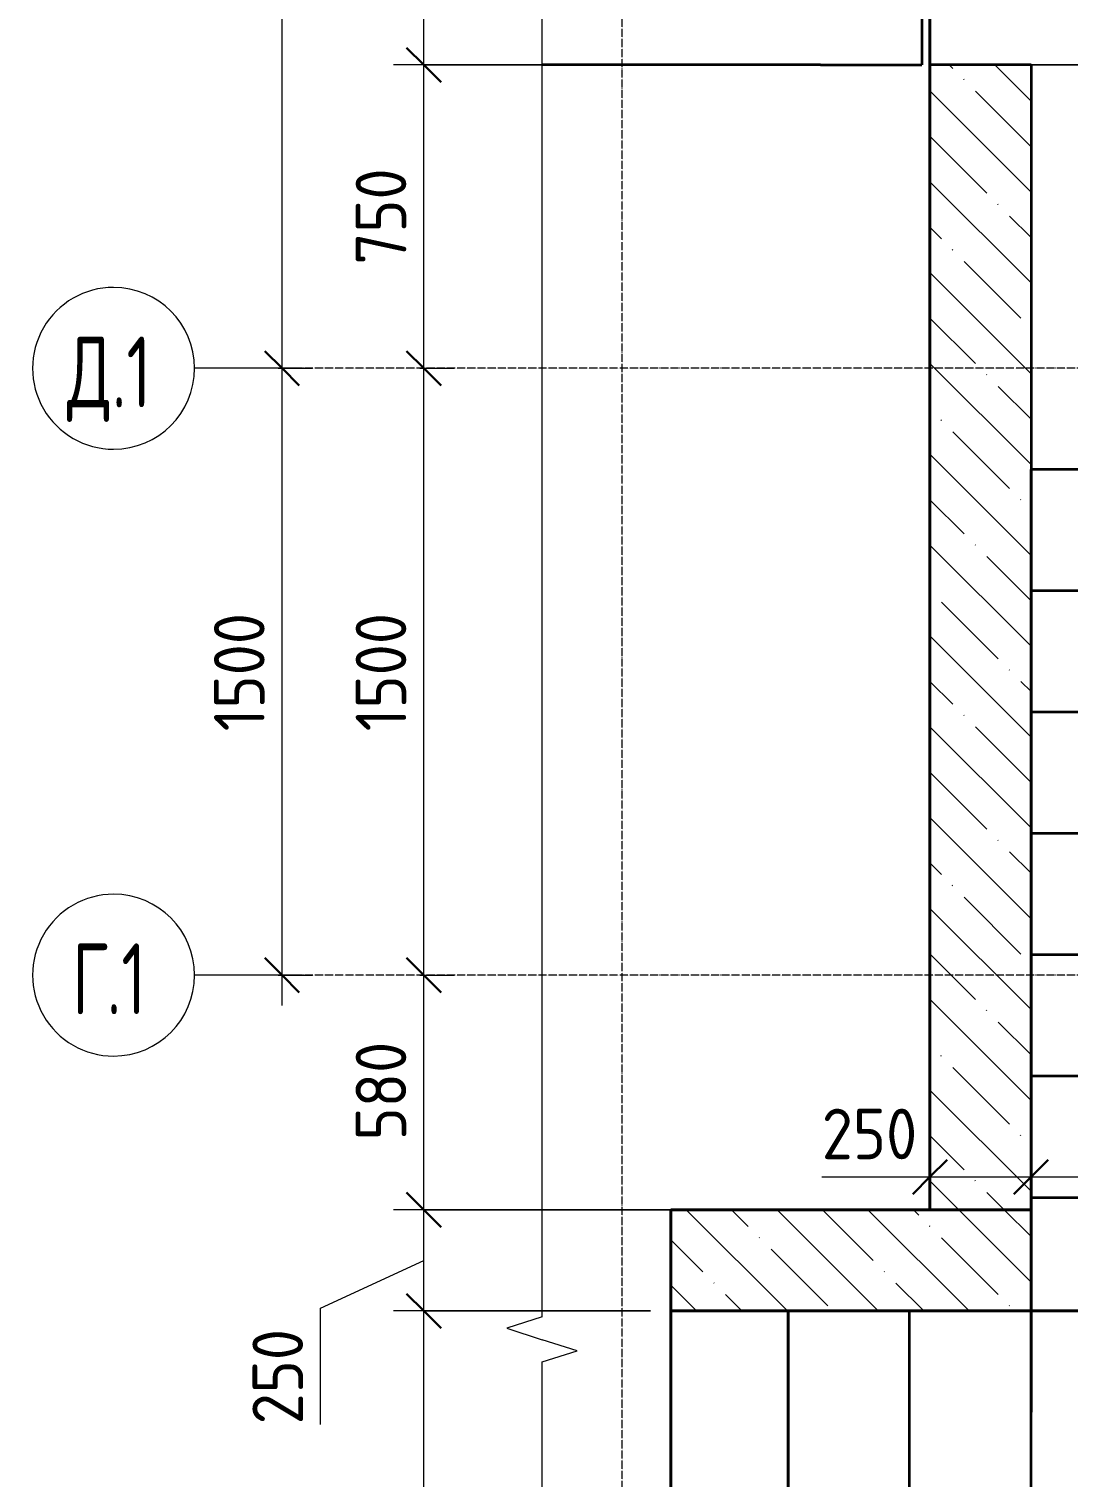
# Model space of a CAD drawing. Header units: millimetres. Extents: x 539 to 57753, y -5039 to 49726.
# Drawn here: x 1535 to 4101, y 42654 to 46234 of the extents above; entities that cross this region are included whole.
import ezdxf

# ---------------------------------------------------------------- set-up
doc = ezdxf.new("R2010")
doc.units = ezdxf.units.MM
doc.linetypes.add('01 Штриховая _2 мм_', pattern=[3, 2, -1])
doc.linetypes.add('02 Штрихпунктирная _20 мм_', pattern=[25, 20, -2.5, 0, -2.5])
for name, color, linetype, lineweight in [('AA_Dim', 7, 'Continuous', 9), ('AA_Dim-50', 7, 'Continuous', 9), ('AA_Oformlenie', 7, 'Continuous', 9), ('AA_Vinoska', 7, 'Continuous', 9), ('AF_Element', 7, 'Continuous', 20), ('AF_Element_Грунт', 253, 'Continuous', 20), ('AF_Lestnica', 7, '01 Штриховая _2 мм_', 9), ('AF_Perekritie_Гидроизоляция', 253, 'Continuous', 20), ('AF_Perekritie_Опалубка', 253, 'Continuous', 20), ('AF_Stena_Гидроизоляция', 253, 'Continuous', 20), ('AF_Stena_Опалубка', 253, 'Continuous', 20), ('KR_Fundament', 7, 'Continuous', 20), ('Оси', 7, 'Continuous', 9)]:
    doc.layers.add(name, color=color, linetype=linetype, lineweight=lineweight)
doc.styles.add('ISOCPEUR', font='isocpeur.ttf', dxfattribs={"width": 0.7, "height": 175})
doc.styles.add('ISOCPEUR_3', font='isocpeur.ttf', dxfattribs={"width": 0.9, "height": 125})
doc.dimstyles.new('00_Точн_3_знака__прозр_', dxfattribs={"dimscale": 304.8, "dimtxt": 124.497647, "dimasz": 0.278871, "dimexe": 0.246063, "dimexo": 0.164042, "dimgap": 0.016404, "dimtad": 1, "dimdec": 3, "dimrnd": 0.001, "dimdsep": 46, "dimtxsty": 'ISOCPEUR_3', "dimblk1": 'OBLIQUE', "dimblk2": 'OBLIQUE', "dimsah": 1, "dimcen": 0.09, "dimdle": 0.246063, "dimazin": 0, "dimtfac": 1, "dimtdec": 4, "dimtix": 1, "dimtmove": 1, "dimatfit": 3, "dimfxl": 1, "dimtvp": 1, "dimtolj": 1, "dimtzin": 0, "dimlwd": 18, "dimlwe": 18, "dimarcsym": 2})
doc.dimstyles.new('00_Точн_3_знака__прозр__1', dxfattribs={"dimscale": 304.8, "dimtxt": 124.497647, "dimasz": 0.278871, "dimexe": 0.246063, "dimexo": 0.164042, "dimgap": 0.016404, "dimtad": 1, "dimdec": 3, "dimrnd": 0.001, "dimdsep": 46, "dimtxsty": 'ISOCPEUR_3', "dimblk1": 'OBLIQUE', "dimblk2": 'OBLIQUE', "dimsah": 1, "dimcen": 0.09, "dimdle": 0.246063, "dimazin": 0, "dimtfac": 1, "dimtdec": 4, "dimtix": 1, "dimtmove": 0, "dimatfit": 3, "dimfxl": 1, "dimtvp": 1, "dimtolj": 1, "dimtzin": 0, "dimlwd": 18, "dimlwe": 18, "dimarcsym": 2})
doc.dimstyles.new('05_Округл_1мм__прозр_', dxfattribs={"dimscale": 304.8, "dimtxt": 124.497647, "dimasz": 0.278871, "dimexe": 0.246063, "dimexo": 0.164042, "dimgap": 0.016404, "dimtad": 1, "dimdec": 0, "dimdsep": 46, "dimtxsty": 'ISOCPEUR_3', "dimblk1": 'OBLIQUE', "dimblk2": 'OBLIQUE', "dimsah": 1, "dimcen": 0.09, "dimdle": 0.246063, "dimazin": 0, "dimtfac": 1, "dimtdec": 4, "dimtix": 1, "dimtmove": 1, "dimatfit": 3, "dimfxl": 1, "dimtvp": 1, "dimtolj": 1, "dimtzin": 0, "dimlwd": 18, "dimlwe": 18, "dimarcsym": 2})
doc.dimstyles.new('05_Округл_1мм__прозр__1', dxfattribs={"dimscale": 304.8, "dimtxt": 124.497647, "dimasz": 0.278871, "dimexe": 0.246063, "dimexo": 0.164042, "dimgap": 0.016404, "dimtad": 1, "dimdec": 0, "dimdsep": 46, "dimtxsty": 'ISOCPEUR_3', "dimblk1": 'OBLIQUE', "dimblk2": 'OBLIQUE', "dimsah": 1, "dimcen": 0.09, "dimdle": 0.246063, "dimazin": 0, "dimtfac": 1, "dimtdec": 4, "dimtix": 1, "dimtmove": 0, "dimatfit": 3, "dimfxl": 1, "dimtvp": 1, "dimtolj": 1, "dimtzin": 0, "dimlwd": 18, "dimlwe": 18, "dimarcsym": 2})
pattern_1 = [(135, (0, 0), (-112.2532, -112.2532), []), (135, (112.25, 0), (-112.2532, -112.2532), [198.438, -39.688, 1.676, -38.011])]

# ---------------------------------------------------------------- blocks, each defined once
blk = doc.blocks.new('Грунт - Грунт-3689481-Схема расположения входной группы на отм_ -0_920 в_о  Г_1-Е_1_2_1-3_1')
at = {"layer": 'AF_Perekritie_Опалубка', "color": 114}
for p, q in [((5510.1, 48295), (5510.1, 48472.3)), ((5510.1, 48472.3), (5510.1, 48295))]:
    blk.add_line(p, q, dxfattribs=at)
blk = doc.blocks.new('Школа429_0_КР_РД_ВходнаяГруппа3_rvt-1-Схема расположения входной группы на отм_ -0_920 в_о  Г_1-Е_1_2_1-3_1')
at = {"layer": 'AF_Perekritie_Гидроизоляция', "color": 114}
for p, q in [((5510.1, 48472.3), (5510.1, 48295)), ((5510.1, 48295), (5510.1, 48472.3))]:
    blk.add_line(p, q, dxfattribs=at)
at = {"layer": 'AF_Perekritie_Опалубка', "color": 114}
for p, q in [((5510.1, 48472.3), (5510.1, 48045)), ((5510.1, 48045), (5510.1, 48472.3)), ((5510.1, 48045), (3740.1, 48045)), ((3740.1, 48045), (3740.1, 46145)), ((3740.1, 46145), (3740.1, 48045)), ((3740.1, 48045), (5510.1, 48045)), ((3740.1, 46145), (2802.1, 46145)), ((2802.1, 46145), (3740.1, 46145))]:
    blk.add_line(p, q, dxfattribs=at)
at = {"layer": 'AF_Stena_Опалубка', "color": 152, "lineweight": 35}
for p, q in [((5510.1, 48295), (5510.1, 48045)), ((5510.1, 48045), (5510.1, 48295)), ((3740.1, 48045), (3740.1, 46145)), ((5510.1, 48045), (3740.1, 48045)), ((3760.1, 48045), (5510.1, 48045)), ((3490.1, 46145), (2802.1, 46145)), ((3490.1, 46145), (3740.1, 46145))]:
    blk.add_line(p, q, dxfattribs=at)
at = {"layer": 'KR_Fundament', "color": 34}
for p, q in [((5510.1, 48472.3), (5510.1, 48045)), ((5510.1, 48045), (5510.1, 48472.3)), ((5510.1, 48045), (3760.1, 48045)), ((3760.1, 48045), (5510.1, 48045))]:
    blk.add_line(p, q, dxfattribs=at)
at = {"layer": 'AF_Perekritie_Опалубка', "color": 114, "lineweight": 20}
blk.add_blockref('Грунт - Грунт-3689481-Схема расположения входной группы на отм_ -0_920 в_о  Г_1-Е_1_2_1-3_1', (0, 0), dxfattribs=at)
blk = doc.blocks.new('Лестницы 1 - Лестницы 1-3670290-Схема расположения входной группы на отм_ -0_920 в_о  Г_1-Е_1_2_1-3_1')
at = {"layer": 'AF_Lestnica', "linetype": 'Continuous', "lineweight": 35}
for p, q in [((3370.1, 43065), (3120.1, 43065)), ((3120.1, 43065), (3410.1, 43065)), ((3120.1, 43065), (3120.1, 41615)), ((3120.1, 41615), (3120.1, 43065)), ((3949.5, 43065), (3370.1, 43065)), ((3410.1, 43065), (3710.1, 43065)), ((3410.1, 43065), (3410.1, 41615)), ((3410.1, 41615), (3410.1, 43065)), ((3710.1, 43065), (4010.1, 43065)), ((3710.1, 41615), (3710.1, 43065)), ((3710.1, 41615), (3710.1, 43065)), ((5510.1, 43065), (3949.5, 43065)), ((4010.1, 43065), (5510.1, 43065)), ((4010.1, 41615), (4010.1, 43065)), ((4010.1, 41615), (4010.1, 43065)), ((5510.1, 41615), (5510.1, 43065)), ((5510.1, 41615), (5510.1, 43065)), ((3410.1, 41615), (3120.1, 41615)), ((3120.1, 41615), (3370.1, 41615)), ((3370.1, 41615), (3949.5, 41615)), ((3710.1, 41615), (3410.1, 41615)), ((4010.1, 41615), (3710.1, 41615)), ((3949.5, 41615), (5510.1, 41615)), ((5510.1, 41615), (4010.1, 41615))]:
    blk.add_line(p, q, dxfattribs=at)
blk = doc.blocks.new('Лестницы 2 - Лестницы 2-3683097-Схема расположения входной группы на отм_ -0_920 в_о  Г_1-Е_1_2_1-3_1')
at = {"layer": 'AF_Lestnica', "linetype": 'Continuous', "lineweight": 35}
for p, q in [((4010.1, 44845), (4010.1, 45145)), ((5310.1, 45145), (4010.1, 45145)), ((5310.1, 45145), (5310.1, 44845)), ((4010.1, 44857.9), (4010.1, 42995)), ((5310.1, 43065), (5310.1, 44857.9)), ((4010.1, 44545), (4010.1, 44845)), ((5310.1, 44845), (4010.1, 44845)), ((5310.1, 44845), (4010.1, 44845)), ((5310.1, 44845), (5310.1, 44545)), ((4010.1, 44245), (4010.1, 44545)), ((5310.1, 44545), (4010.1, 44545)), ((5310.1, 44545), (4010.1, 44545)), ((5310.1, 44545), (5310.1, 44245)), ((4010.1, 43945), (4010.1, 44245)), ((5310.1, 44245), (4010.1, 44245)), ((5310.1, 44245), (4010.1, 44245)), ((5310.1, 44245), (5310.1, 43945)), ((4010.1, 43645), (4010.1, 43945)), ((5310.1, 43945), (4010.1, 43945)), ((5310.1, 43945), (4010.1, 43945)), ((5310.1, 43945), (5310.1, 43645)), ((4010.1, 43345), (4010.1, 43645)), ((5310.1, 43645), (4010.1, 43645)), ((5310.1, 43645), (4010.1, 43645)), ((5310.1, 43645), (5310.1, 43345)), ((4010.1, 42665), (4010.1, 43345)), ((5310.1, 43345), (4010.1, 43345)), ((5310.1, 43345), (4010.1, 43345)), ((5310.1, 43345), (5310.1, 43065)), ((4010.1, 42995), (4010.1, 42815))]:
    blk.add_line(p, q, dxfattribs=at)
blk = doc.blocks.new('грунт1 - грунт1-3846678-Схема расположения входной группы на отм_ -0_920 в_о  Г_1-Е_1_2_1-3_1')
at = {"layer": 'AF_Element'}
for p, q in [((3119.1, 43315), (3760.1, 43315)), ((3120.1, 43315), (3119.1, 43315)), ((3120.1, 41365), (3120.1, 43315)), ((3120.1, 41365), (3120.1, 43315)), ((5510.1, 41365), (5510.1, 43315)), ((5510.1, 41365), (5510.1, 43315)), ((3120.1, 41365), (2802.1, 41365)), ((2802.1, 41365), (5510.1, 41365)), ((3020.1, 41365), (3120.1, 41365)), ((5510.1, 41365), (3020.1, 41365))]:
    blk.add_line(p, q, dxfattribs=at)
blk = doc.blocks.new('грунт2 - грунт1-3847967-Схема расположения входной группы на отм_ -0_920 в_о  Г_1-Е_1_2_1-3_1')
at = {"layer": 'AF_Element'}
for p, q in [((3760.1, 43315), (3760.1, 48045)), ((3760.1, 48025), (3760.1, 43315)), ((3760.1, 43315), (3120.1, 43315))]:
    blk.add_line(p, q, dxfattribs=at)
blk = doc.blocks.new('ПЕСОК - ПЕСОК-3863251-Схема расположения входной группы на отм_ -0_920 в_о  Г_1-Е_1_2_1-3_1')
at = {"layer": 'AF_Element'}
for p, q in [((4010.1, 42665), (4010.1, 43086.3)), ((3949.5, 41615), (5310.1, 41615))]:
    blk.add_line(p, q, dxfattribs=at)
blk = doc.blocks.new('песок2 - песок2-3864208-Схема расположения входной группы на отм_ -0_920 в_о  Г_1-Е_1_2_1-3_1')
at = {"layer": 'AF_Element'}
for p, q in [((3371.1, 43065), (3949.5, 43065)), ((3949.5, 43065), (3371.1, 43065)), ((3371.1, 41615), (3949.5, 41615)), ((3949.5, 41615), (3371.1, 41615))]:
    blk.add_line(p, q, dxfattribs=at)
blk = doc.blocks.new('песок3 - песок3-3865057-Схема расположения входной группы на отм_ -0_920 в_о  Г_1-Е_1_2_1-3_1')
at = {"layer": 'AF_Element'}
for p, q in [((4010.1, 44856.3), (4010.1, 42965)), ((4010.1, 42994.9), (4010.1, 44856.3)), ((5310.1, 44856.3), (5310.1, 43065)), ((5310.1, 43065), (5310.1, 44856.3)), ((4010.1, 42965), (4010.1, 42994.9))]:
    blk.add_line(p, q, dxfattribs=at)
blk = doc.blocks.new('011_Прямоугольник обрыва _ЭлУзла_ - 011_Прямоугольник обрыва _ЭлУзла_-3732710-Схема расположения входной группы на отм_ -0_920 в_о  Г_1-Е_1_2_1-3_1')
at = {"layer": 'AA_Oformlenie'}
for p, q in [((0, -5422), (0, -1881.1)), ((0, -7304.4), (0, -5533.3))]:
    blk.add_line(p, q, dxfattribs=at)
blk = doc.blocks.new('Ось сетки - d_4мм-2765513-Схема расположения входной группы на отм_ -0_920 в_о  Г_1-Е_1_2_1-3_1')
at = {"layer": 'Оси'}
for start, end in [(360, 180), (360, 180), (180, 360), (180, 360)]:
    blk.add_arc((0, 0), 4, start, end, dxfattribs=at)
blk = doc.blocks.new('DIMBLOCK6-Схема расположения входной группы на отм_ -0_920 в_о  Г_1-Е_1_2_1-3_1')
at = {"layer": 'AA_Dim-50', "lineweight": 30}
for p, q in [((2510.1, 43065), (2467.6, 43107.5)), ((2510.1, 43065), (2552.6, 43022.5)), ((2510.1, 41615), (2467.6, 41657.5)), ((2510.1, 41615), (2552.6, 41572.5))]:
    blk.add_line(p, q, dxfattribs=at)
at = {"layer": 'AA_Dim-50', "lineweight": 18}
for p, q in [((3070.1, 43065), (2435.1, 43065)), ((2510.1, 41615), (2510.1, 43065)), ((2510.1, 43065), (3070.1, 43065)), ((3070.1, 41615), (2435.1, 41615)), ((2510.1, 41615), (3070.1, 41615))]:
    blk.add_line(p, q, dxfattribs=at)
at = {"layer": 'AA_Dim-50', "color": 0, "lineweight": 18, "insert": (2341.8, 42186.8), "char_height": 125, "width": 367.747, "attachment_point": 1, "rotation": 90, "line_spacing_factor": 1.149209, "style": 'ISOCPEUR_3'}
blk.add_mtext('1450', dxfattribs=at)
blk = doc.blocks.new('_Oblique')
at = {"color": 0, "linetype": 'ByBlock', "lineweight": -2}
blk.add_line((-0.5, -0.5), (0.5, 0.5), dxfattribs=at)
blk = doc.blocks.new('DIMBLOCK7-Схема расположения входной группы на отм_ -0_920 в_о  Г_1-Е_1_2_1-3_1')
at = {"layer": 'AA_Dim-50', "lineweight": 30}
for p, q in [((2510.1, 43315), (2467.6, 43357.5)), ((2510.1, 43315), (2552.6, 43272.5)), ((2510.1, 43065), (2467.6, 43107.5)), ((2510.1, 43065), (2552.6, 43022.5))]:
    blk.add_line(p, q, dxfattribs=at)
at = {"layer": 'AA_Dim-50', "lineweight": 18}
for p, q in [((3710.1, 43315), (2435.1, 43315)), ((2510.1, 43065), (2510.1, 43315)), ((2510.1, 43315), (3710.1, 43315)), ((2255.1, 43071.6), (2510.1, 43190)), ((2255.1, 42784.6), (2255.1, 43071.6)), ((3070.1, 43065), (2435.1, 43065)), ((2510.1, 43065), (3070.1, 43065))]:
    blk.add_line(p, q, dxfattribs=at)
at = {"layer": 'AA_Dim-50', "color": 0, "lineweight": 18, "insert": (2086.8, 42784.6), "char_height": 125, "width": 284.429, "attachment_point": 1, "rotation": 90, "line_spacing_factor": 1.149209, "style": 'ISOCPEUR_3'}
blk.add_mtext('250', dxfattribs=at)
blk = doc.blocks.new('DIMBLOCK8-Схема расположения входной группы на отм_ -0_920 в_о  Г_1-Е_1_2_1-3_1')
at = {"layer": 'AA_Dim-50', "lineweight": 30}
for p, q in [((2510.1, 43895), (2467.6, 43937.5)), ((2510.1, 43895), (2552.6, 43852.5)), ((2510.1, 43315), (2467.6, 43357.5)), ((2510.1, 43315), (2552.6, 43272.5))]:
    blk.add_line(p, q, dxfattribs=at)
at = {"layer": 'AA_Dim-50', "lineweight": 18}
for p, q in [((2500, 43895), (2585.1, 43895)), ((2510.1, 43895), (2500, 43895)), ((2510.1, 43315), (2510.1, 43895)), ((3710.1, 43315), (2435.1, 43315)), ((2510.1, 43315), (3710.1, 43315))]:
    blk.add_line(p, q, dxfattribs=at)
at = {"layer": 'AA_Dim-50', "color": 0, "lineweight": 18, "insert": (2341.8, 43486.5), "char_height": 125, "width": 284.429, "attachment_point": 1, "rotation": 90, "line_spacing_factor": 1.149209, "style": 'ISOCPEUR_3'}
blk.add_mtext('580', dxfattribs=at)
blk = doc.blocks.new('DIMBLOCK9-Схема расположения входной группы на отм_ -0_920 в_о  Г_1-Е_1_2_1-3_1')
at = {"layer": 'AA_Dim-50', "lineweight": 30}
for p, q in [((2510.1, 45395), (2467.6, 45437.5)), ((2510.1, 45395), (2552.6, 45352.5)), ((2510.1, 43895), (2467.6, 43937.5)), ((2510.1, 43895), (2552.6, 43852.5))]:
    blk.add_line(p, q, dxfattribs=at)
at = {"layer": 'AA_Dim-50', "lineweight": 18}
for p, q in [((2500, 45395), (2585.1, 45395)), ((2510.1, 45395), (2500, 45395)), ((2510.1, 43895), (2510.1, 45395)), ((2500, 43895), (2585.1, 43895)), ((2510.1, 43895), (2500, 43895))]:
    blk.add_line(p, q, dxfattribs=at)
at = {"layer": 'AA_Dim-50', "color": 0, "lineweight": 18, "insert": (2341.8, 44497.8), "char_height": 125, "width": 353.382, "attachment_point": 1, "rotation": 90, "line_spacing_factor": 1.149209, "style": 'ISOCPEUR_3'}
blk.add_mtext('1500', dxfattribs=at)
blk = doc.blocks.new('DIMBLOCK10-Схема расположения входной группы на отм_ -0_920 в_о  Г_1-Е_1_2_1-3_1')
at = {"layer": 'AA_Dim-50', "lineweight": 30}
for p, q in [((2510.1, 46145), (2467.6, 46187.5)), ((2510.1, 46145), (2552.6, 46102.5)), ((2510.1, 45395), (2467.6, 45437.5)), ((2510.1, 45395), (2552.6, 45352.5))]:
    blk.add_line(p, q, dxfattribs=at)
at = {"layer": 'AA_Dim-50', "lineweight": 18}
for p, q in [((3710.1, 46145), (2435.1, 46145)), ((2510.1, 45395), (2510.1, 46145)), ((2510.1, 46145), (3710.1, 46145)), ((2500, 45395), (2585.1, 45395)), ((2510.1, 45395), (2500, 45395))]:
    blk.add_line(p, q, dxfattribs=at)
at = {"layer": 'AA_Dim-50', "color": 0, "lineweight": 18, "insert": (2341.8, 45651.5), "char_height": 125, "width": 284.429, "attachment_point": 1, "rotation": 90, "line_spacing_factor": 1.149209, "style": 'ISOCPEUR_3'}
blk.add_mtext('750', dxfattribs=at)
blk = doc.blocks.new('DIMBLOCK11-Схема расположения входной группы на отм_ -0_920 в_о  Г_1-Е_1_2_1-3_1')
at = {"layer": 'AA_Dim-50', "lineweight": 30}
for p, q in [((2510.1, 48025), (2467.6, 48067.5)), ((2510.1, 48025), (2552.6, 47982.5)), ((2510.1, 46145), (2467.6, 46187.5)), ((2510.1, 46145), (2552.6, 46102.5))]:
    blk.add_line(p, q, dxfattribs=at)
at = {"layer": 'AA_Dim-50', "lineweight": 18}
for p, q in [((3710.1, 48025), (2435.1, 48025)), ((2510.1, 46145), (2510.1, 48025)), ((2510.1, 48025), (3710.1, 48025)), ((3710.1, 46145), (2435.1, 46145)), ((2510.1, 46145), (3710.1, 46145))]:
    blk.add_line(p, q, dxfattribs=at)
at = {"layer": 'AA_Dim-50', "color": 0, "lineweight": 18, "insert": (2341.8, 46937.8), "char_height": 125, "width": 353.382, "attachment_point": 1, "rotation": 90, "line_spacing_factor": 1.149209, "style": 'ISOCPEUR_3'}
blk.add_mtext('1880', dxfattribs=at)
blk = doc.blocks.new('DIMBLOCK20-Схема расположения входной группы на отм_ -0_920 в_о  Г_1-Е_1_2_1-3_1')
at = {"layer": 'AA_Dim-50', "lineweight": 30}
for p, q in [((3760.1, 43396.3), (3802.6, 43438.8)), ((4010.1, 43396.3), (4052.6, 43438.8)), ((3760.1, 43396.3), (3717.6, 43353.8)), ((4010.1, 43396.3), (3967.6, 43353.8))]:
    blk.add_line(p, q, dxfattribs=at)
at = {"layer": 'AA_Dim-50', "lineweight": 18}
for p, q in [((3493, 43396.7), (3780, 43396.7)), ((3685.1, 43396.3), (4010.1, 43396.3)), ((3760.1, 43406.4), (3760.1, 43321.3)), ((3760.1, 43396.3), (3760.1, 43406.4)), ((3780, 43396.7), (3885.1, 43396.3)), ((4010.1, 43406.4), (4010.1, 43321.3)), ((4010.1, 43396.3), (4010.1, 43406.4))]:
    blk.add_line(p, q, dxfattribs=at)
at = {"layer": 'AA_Dim-50', "color": 0, "lineweight": 18, "insert": (3493, 43565), "char_height": 125, "width": 284.429, "attachment_point": 1, "line_spacing_factor": 1.149209, "style": 'ISOCPEUR_3'}
blk.add_mtext('250', dxfattribs=at)
blk = doc.blocks.new('DIMBLOCK21-Схема расположения входной группы на отм_ -0_920 в_о  Г_1-Е_1_2_1-3_1')
at = {"layer": 'AA_Dim-50', "lineweight": 30}
for p, q in [((4010.1, 43396.3), (4052.6, 43438.8)), ((5305.1, 43396.3), (5347.6, 43438.8)), ((4010.1, 43396.3), (3967.6, 43353.8)), ((5305.1, 43396.3), (5262.6, 43353.8))]:
    blk.add_line(p, q, dxfattribs=at)
at = {"layer": 'AA_Dim-50', "lineweight": 18}
for p, q in [((4010.1, 43406.4), (4010.1, 43321.3)), ((4010.1, 43396.3), (4010.1, 43406.4)), ((4010.1, 43396.3), (5305.1, 43396.3)), ((4680.9, 43396.7), (4657.6, 43396.3)), ((5025.4, 43396.7), (4680.9, 43396.7)), ((5305.1, 43406.4), (5305.1, 43321.3)), ((5305.1, 43396.3), (5305.1, 43406.4))]:
    blk.add_line(p, q, dxfattribs=at)
at = {"layer": 'AA_Dim-50', "color": 0, "lineweight": 18, "insert": (4730.9, 43565), "char_height": 125, "width": 353.382, "attachment_point": 1, "line_spacing_factor": 1.149209, "style": 'ISOCPEUR_3'}
blk.add_mtext('1295', dxfattribs=at)
blk = doc.blocks.new('DIMBLOCK29-Схема расположения входной группы на отм_ -0_920 в_о  Г_1-Е_1_2_1-3_1')
at = {"layer": 'AA_Dim-50', "lineweight": 30}
for p, q in [((2160.1, 45395), (2117.6, 45437.5)), ((2160.1, 45395), (2202.6, 45352.5)), ((2160.1, 43895), (2117.6, 43937.5)), ((2160.1, 43895), (2202.6, 43852.5))]:
    blk.add_line(p, q, dxfattribs=at)
at = {"layer": 'AA_Dim-50', "lineweight": 18}
for p, q in [((2150, 45395), (2235.1, 45395)), ((2160.1, 45395), (2150, 45395)), ((2160.1, 43820), (2160.1, 45395)), ((2150, 43895), (2235.1, 43895)), ((2160.1, 43895), (2150, 43895))]:
    blk.add_line(p, q, dxfattribs=at)
at = {"layer": 'AA_Dim-50', "color": 0, "lineweight": 18, "insert": (1991.8, 44497.8), "char_height": 125, "width": 353.382, "attachment_point": 1, "rotation": 90, "line_spacing_factor": 1.149209, "style": 'ISOCPEUR_3'}
blk.add_mtext('1500', dxfattribs=at)
blk = doc.blocks.new('DIMBLOCK30-Схема расположения входной группы на отм_ -0_920 в_о  Г_1-Е_1_2_1-3_1')
at = {"layer": 'AA_Dim-50', "lineweight": 18}
for p, q in [((2160.1, 45395), (2160.1, 48470)), ((2150, 48395), (2235.1, 48395)), ((2160.1, 48395), (2150, 48395)), ((2150, 45395), (2235.1, 45395)), ((2160.1, 45395), (2150, 45395))]:
    blk.add_line(p, q, dxfattribs=at)
at = {"layer": 'AA_Dim-50', "lineweight": 30}
for p, q in [((2160.1, 48395), (2117.6, 48437.5)), ((2160.1, 48395), (2202.6, 48352.5)), ((2160.1, 45395), (2117.6, 45437.5)), ((2160.1, 45395), (2202.6, 45352.5))]:
    blk.add_line(p, q, dxfattribs=at)
at = {"layer": 'AA_Dim-50', "color": 0, "lineweight": 18, "insert": (1991.8, 46737), "char_height": 125, "width": 379.239, "attachment_point": 1, "rotation": 90, "line_spacing_factor": 1.149209, "style": 'ISOCPEUR_3'}
blk.add_mtext('3000', dxfattribs=at)

msp = doc.modelspace()

# ---------------------------------------------------------------- hatches: boundary and pattern name
at = {"layer": 'AF_Stena_Опалубка'}
h = msp.add_hatch(dxfattribs=at)
h.set_pattern_fill('FP_1', color=256, style=0, pattern_type=2)
h.set_pattern_definition(pattern_1)
h.paths.add_polyline_path([(4010.0619, 43314.9999), (4010.0619, 46145), (3760.0619, 46145), (3760.0619, 43314.9999)])
h = msp.add_hatch(dxfattribs=at)
h.set_pattern_fill('FP_1', color=256, style=0, pattern_type=2)
h.set_pattern_definition(pattern_1)
h.paths.add_polyline_path([(4010.0619, 43314.9999), (4010.0619, 46145), (3760.0619, 46145), (3760.0619, 43314.9999)])
h = msp.add_hatch(dxfattribs=at)
h.set_pattern_fill('FP_1', color=256, style=0, pattern_type=2)
h.set_pattern_definition(pattern_1)
h.paths.add_polyline_path([(3120.0616, 43064.9999), (4010.0619, 43064.9999), (4010.0619, 43314.9999), (3120.0616, 43314.9999)])
h = msp.add_hatch(dxfattribs=at)
h.set_pattern_fill('FP_1', color=256, style=0, pattern_type=2)
h.set_pattern_definition(pattern_1)
h.paths.add_polyline_path([(3120.0616, 43064.9999), (4010.0619, 43064.9999), (4010.0619, 43314.9999), (3120.0616, 43314.9999)])

# ---------------------------------------------------------------- linework, layer by layer
at = {"layer": 'AA_Vinoska'}
for p, q in [((2802.1415, 43050.2904), (2715.4913, 43022.136)), ((2715.4913, 43022.136), (2802.1415, 42993.9817)), ((2888.744, 42966.4817), (2802.1415, 42993.9817)), ((2802.1415, 42938.9817), (2888.744, 42966.4817))]:
    msp.add_line(p, q, dxfattribs=at)
at = {"layer": 'AF_Perekritie_Гидроизоляция'}
for p, q in [((3760.0619, 48024.9997), (3760.0619, 43314.9999)), ((3760.0619, 43314.9999), (3760.0619, 48024.9997)), ((3760.0619, 43314.9999), (3760.0619, 48024.9997)), ((3760.0619, 48024.9997), (3760.0619, 43314.9999)), ((4010.0619, 44857.9449), (4010.0619, 42995.0999)), ((4010.0619, 42995.0999), (4010.0619, 44856.1423)), ((3760.0619, 43314.9999), (3119.0616, 43314.9999)), ((3119.0616, 43314.9999), (3760.0619, 43314.9999)), ((3120.0616, 41365.0004), (3120.0616, 43314.9999)), ((3120.0616, 43314.9999), (3760.0619, 43314.9999)), ((3760.0619, 43314.9999), (3120.0616, 43314.9999)), ((3120.0616, 43314.9999), (3120.0616, 41365.0004)), ((3370.1065, 43064.9999), (3949.5065, 43064.9999)), ((3949.5065, 43064.9999), (3370.1065, 43064.9999)), ((4010.0619, 43064.9999), (3949.5065, 43064.9999)), ((4010.0619, 43064.9999), (4010.0619, 42814.9999)), ((4010.0619, 42814.9999), (4010.0619, 43064.9999))]:
    msp.add_line(p, q, dxfattribs=at)
at = {"layer": 'AF_Perekritie_Опалубка'}
for p, q in [((3760.0619, 46145), (3760.0619, 48024.9997)), ((3760.0619, 48024.9997), (3760.0619, 46145)), ((5510.0616, 46145), (3760.0619, 46145)), ((3760.0619, 46145), (5510.0616, 46145))]:
    msp.add_line(p, q, dxfattribs=at)
at = {"layer": 'AF_Stena_Гидроизоляция', "lineweight": 35}
for p, q in [((4010.0619, 43064.9999), (4010.0619, 44768.3452)), ((4010.0619, 44768.3452), (4010.0619, 43064.9999)), ((3371.1065, 43064.9999), (3370.1065, 43064.9999)), ((3371.1065, 43064.9999), (3949.5065, 43064.9999)), ((4010.0619, 43064.9999), (4010.0619, 43063.9999)), ((4010.0619, 43064.9999), (4010.0619, 42814.9999))]:
    msp.add_line(p, q, dxfattribs=at)
at = {"layer": 'AF_Stena_Опалубка', "lineweight": 35}
for p, q in [((3760.0619, 47774.9997), (3760.0619, 46145)), ((3760.0619, 46145), (3760.0619, 47774.9997)), ((3760.0619, 46145), (3760.0619, 43314.9999)), ((3760.0619, 43314.9999), (3760.0619, 46145)), ((4010.0619, 46145), (3760.0619, 46145)), ((4010.0619, 46145), (3760.0619, 46145)), ((4010.0619, 46145), (4010.0619, 43314.9999)), ((3120.0616, 43314.9999), (4010.0619, 43314.9999)), ((3760.0619, 43314.9999), (3120.0616, 43314.9999)), ((3120.0616, 43064.9999), (3120.0616, 43314.9999)), ((3120.0616, 43314.9999), (3120.0616, 43064.9999)), ((4010.0619, 43314.9999), (3760.0619, 43314.9999)), ((4010.0619, 43314.9999), (4010.0619, 43064.9999)), ((4010.0619, 43064.9999), (3120.0616, 43064.9999)), ((3120.0616, 41614.9999), (3120.0616, 43064.9999)), ((3120.0616, 43064.9999), (3120.0616, 41614.9999)), ((3120.0616, 43064.9999), (3370.0616, 43064.9999)), ((4010.0619, 42964.9999), (4010.0619, 42814.9999))]:
    msp.add_line(p, q, dxfattribs=at)
at = {"layer": 'KR_Fundament'}
for p, q in [((3760.0619, 43314.9999), (3760.0619, 48024.9997)), ((3760.0619, 48024.9997), (3760.0619, 43314.9999)), ((3120.0616, 41365.0004), (3120.0616, 43314.9999)), ((3120.0616, 43314.9999), (3760.0619, 43314.9999)), ((3760.0619, 43314.9999), (3120.0616, 43314.9999)), ((3120.0616, 43314.9999), (3120.0616, 41365.0004))]:
    msp.add_line(p, q, dxfattribs=at)
at = {"layer": 'Оси', "linetype": '02 Штрихпунктирная _20 мм_'}
for p, q in [((3000.0616, 41144.0677), (3000.0616, 49067.1614)), ((6276.9872, 45395), (2193.8386, 45395)), ((6276.9872, 43895), (2193.8386, 43895))]:
    msp.add_line(p, q, dxfattribs=at)
at = {"layer": 'Оси'}
for p, q in [((2193.8386, 45395), (1943.8386, 45395)), ((2193.8386, 43895), (1943.8386, 43895))]:
    msp.add_line(p, q, dxfattribs=at)

# ---------------------------------------------------------------- block references
at = {"lineweight": 5}
msp.add_blockref('Школа429_0_КР_РД_ВходнаяГруппа3_rvt-1-Схема расположения входной группы на отм_ -0_920 в_о  Г_1-Е_1_2_1-3_1', (0, 0), dxfattribs=at)
at = {"layer": 'AA_Oformlenie'}
msp.add_blockref('011_Прямоугольник обрыва _ЭлУзла_ - 011_Прямоугольник обрыва _ЭлУзла_-3732710-Схема расположения входной группы на отм_ -0_920 в_о  Г_1-Е_1_2_1-3_1', (2802.1415, 48472.299), dxfattribs=at)
at = {"layer": 'AF_Element_Грунт'}
for name in ['грунт2 - грунт1-3847967-Схема расположения входной группы на отм_ -0_920 в_о  Г_1-Е_1_2_1-3_1', 'песок3 - песок3-3865057-Схема расположения входной группы на отм_ -0_920 в_о  Г_1-Е_1_2_1-3_1', 'грунт1 - грунт1-3846678-Схема расположения входной группы на отм_ -0_920 в_о  Г_1-Е_1_2_1-3_1', 'песок2 - песок2-3864208-Схема расположения входной группы на отм_ -0_920 в_о  Г_1-Е_1_2_1-3_1', 'ПЕСОК - ПЕСОК-3863251-Схема расположения входной группы на отм_ -0_920 в_о  Г_1-Е_1_2_1-3_1']:
    msp.add_blockref(name, (0, 0), dxfattribs=at)
at = {"layer": 'AF_Lestnica', "linetype": 'Continuous', "lineweight": 35}
for name in ['Лестницы 2 - Лестницы 2-3683097-Схема расположения входной группы на отм_ -0_920 в_о  Г_1-Е_1_2_1-3_1', 'Лестницы 1 - Лестницы 1-3670290-Схема расположения входной группы на отм_ -0_920 в_о  Г_1-Е_1_2_1-3_1']:
    msp.add_blockref(name, (0, 0), dxfattribs=at)
at = {"layer": 'Оси', "xscale": 49.99999999999998, "yscale": 49.99999999999998, "zscale": 49.99999999999998, "rotation": 89.99999999999979}
for p in [(1743.8386, 45395), (1743.8386, 43895)]:
    msp.add_blockref('Ось сетки - d_4мм-2765513-Схема расположения входной группы на отм_ -0_920 в_о  Г_1-Е_1_2_1-3_1', p, dxfattribs=at)

# ---------------------------------------------------------------- texts
at = {"layer": 'Оси', "char_height": 175, "attachment_point": 1, "style": 'ISOCPEUR'}
for s, insert, width in [('\\fISOCPEUR|b0|i0|c204|p34|;\\W.7;Д', (1628.4501, 45473.519), 134.6835), ('.1', (1739.5751, 45473.519), 120.653969), ('\\fISOCPEUR|b0|i0|c204|p34|;\\W.7;Г', (1641.2251, 43973.519), 103.818531), ('.1', (1726.8839, 43973.519), 120.653969)]:
    msp.add_mtext(s, dxfattribs=dict(at, insert=insert, width=width))

# ---------------------------------------------------------------- dimensions: what is measured, and where the dimension line sits
at = {"layer": 'AA_Dim', "lineweight": 18}
for base, p1, p2, dimstyle, override, picture, middle in [((2160.1272, 48395), (2100.0231, 45395), (2100.0231, 48395), '00_Точн_3_знака__прозр__1', {"dimpost": '<>', "dimfxl": 3000}, 'DIMBLOCK30-Схема расположения входной группы на отм_ -0_920 в_о  Г_1-Е_1_2_1-3_1', (2092.6272, 46895)), ((2510.1272, 48024.9997), (3760.0619, 46145), (3760.0619, 48024.9997), '05_Округл_1мм__прозр__1', {"dimpost": '<>', "dimfxl": 1879.999701}, 'DIMBLOCK11-Схема расположения входной группы на отм_ -0_920 в_о  Г_1-Е_1_2_1-3_1', (2442.6272, 47084.9999)), ((2510.1272, 46145), (2450.0231, 45395), (3760.0619, 46145), '05_Округл_1мм__прозр__1', {"dimpost": '<>', "dimfxl": 1509.536905}, 'DIMBLOCK10-Схема расположения входной группы на отм_ -0_920 в_о  Г_1-Е_1_2_1-3_1', (2442.6272, 45770)), ((2160.1272, 45395), (2100.0231, 43895), (2100.0231, 45395), '00_Точн_3_знака__прозр__1', {"dimpost": '<>', "dimfxl": 1500}, 'DIMBLOCK29-Схема расположения входной группы на отм_ -0_920 в_о  Г_1-Е_1_2_1-3_1', (2092.6272, 44645)), ((2510.1272, 45395), (2450.0231, 43895), (2450.0231, 45395), '05_Округл_1мм__прозр__1', {"dimpost": '<>', "dimfxl": 1500}, 'DIMBLOCK9-Схема расположения входной группы на отм_ -0_920 в_о  Г_1-Е_1_2_1-3_1', (2442.6272, 44645)), ((2510.1272, 43895), (3760.0619, 43314.9999), (2450.0231, 43895), '05_Округл_1мм__прозр__1', {"dimpost": '<>', "dimfxl": 1432.69038}, 'DIMBLOCK8-Схема расположения входной группы на отм_ -0_920 в_о  Г_1-Е_1_2_1-3_1', (2442.6272, 43605)), ((2510.1272, 43064.9999), (3120.0616, 41614.9999), (3120.0616, 43064.9999), '05_Округл_1мм__прозр__1', {"dimpost": '<>', "dimfxl": 1450}, 'DIMBLOCK6-Схема расположения входной группы на отм_ -0_920 в_о  Г_1-Е_1_2_1-3_1', (2442.6272, 42339.9999))]:
    dim = msp.add_linear_dim(base=base, p1=p1, p2=p2, angle=90, dimstyle=dimstyle, override=override, dxfattribs=at)
    dim.commit()
    dim.dimension.update_dxf_attribs({"geometry": picture, "text_midpoint": middle})
for base, p1, p2, override, picture, middle in [((4010.0619, 43396.2739), (3760.0619, 43456.378), (4010.0619, 43456.378), {"dimpost": '<>', "dimfxl": 250}, 'DIMBLOCK20-Схема расположения входной группы на отм_ -0_920 в_о  Г_1-Е_1_2_1-3_1', (3635.2331, 43481.6608)), ((5305.0616, 43396.2739), (4010.0619, 43456.378), (5305.0616, 43456.378), {"dimpost": '<>', "dimfxl": 1294.999711}, 'DIMBLOCK21-Схема расположения входной группы на отм_ -0_920 в_о  Г_1-Е_1_2_1-3_1', (4907.6365, 43481.6608))]:
    dim = msp.add_linear_dim(base=base, p1=p1, p2=p2, dimstyle='00_Точн_3_знака__прозр_', override=override, dxfattribs=at)
    dim.commit()
    dim.dimension.update_dxf_attribs({"geometry": picture, "text_midpoint": middle, "dimtype": 160})
dim = msp.add_linear_dim(base=(2510.1272, 43314.9999), p1=(3120.0616, 43064.9999), p2=(3760.0619, 43314.9999), angle=90, dimstyle='05_Округл_1мм__прозр_', override={"dimpost": '<>', "dimfxl": 687.095604}, dxfattribs=at)
dim.commit()
dim.dimension.update_dxf_attribs({"geometry": 'DIMBLOCK7-Схема расположения входной группы на отм_ -0_920 в_о  Г_1-Е_1_2_1-3_1', "text_midpoint": (2170.1535, 42926.8274), "dimtype": 160, "text_rotation": 90})

doc.saveas('drawing.dxf')
